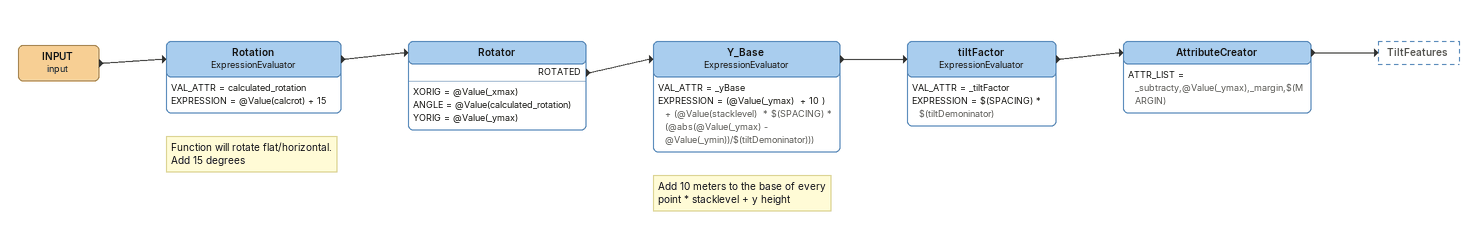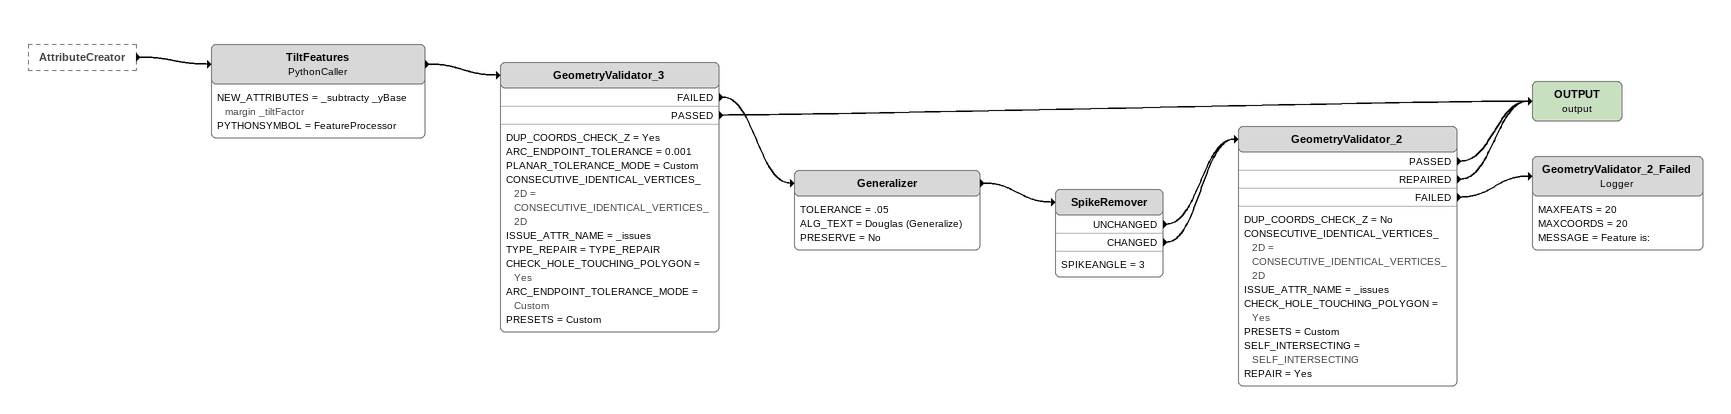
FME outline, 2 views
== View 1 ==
INPUT (input)
    -> Rotation
Note: Function will rotate flat/horizontal. Add 15 degrees
Rotation: ExpressionEvaluator
    VAL_ATTR = calculated_rotation
    EXPRESSION = @Value(calcrot) + 15
    -> Rotator
Rotator
    XORIG = @Value(_xmax)
    ANGLE = @Value(calculated_rotation)
    YORIG = @Value(_ymax)
    ROTATED -> Y_Base
Note: Add 10 meters to the base of every point * stacklevel + y height
Y_Base: ExpressionEvaluator
    VAL_ATTR = _yBase
    EXPRESSION = (@Value(_ymax)  + 10 ) + (@Value(stacklevel)  * $(SPACING) * (@abs(@Value(_ymax) - @Value(_ymin))/$(tiltDemoninator)))
    -> tiltFactor
tiltFactor: ExpressionEvaluator
    VAL_ATTR = _tiltFactor
    EXPRESSION = $(SPACING) * $(tiltDemoninator)
    -> AttributeCreator
AttributeCreator
    ATTR_LIST = _subtracty,@Value(_ymax),_margin,$(MARGIN)
    -> TiltFeatures

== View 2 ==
AttributeCreator [outside]
    -> TiltFeatures
TiltFeatures: PythonCaller
    NEW_ATTRIBUTES = _subtracty _yBase margin _tiltFactor
    PYTHONSYMBOL = FeatureProcessor
    -> GeometryValidator_3
GeometryValidator_3
    DUP_COORDS_CHECK_Z = Yes
    ARC_ENDPOINT_TOLERANCE = 0.001
    PLANAR_TOLERANCE_MODE = Custom
    CONSECUTIVE_IDENTICAL_VERTICES_2D = CONSECUTIVE_IDENTICAL_VERTICES_2D
    ISSUE_ATTR_NAME = _issues
    TYPE_REPAIR = TYPE_REPAIR
    CHECK_HOLE_TOUCHING_POLYGON = Yes
    ARC_ENDPOINT_TOLERANCE_MODE = Custom
    PRESETS = Custom
    FAILED -> Generalizer
    PASSED -> OUTPUT (output)
Generalizer
    TOLERANCE = .05
    ALG_TEXT = Douglas (Generalize)
    PRESERVE = No
    -> SpikeRemover
SpikeRemover
    SPIKEANGLE = 3
    UNCHANGED -> GeometryValidator_2
    CHANGED -> GeometryValidator_2
GeometryValidator_2
    DUP_COORDS_CHECK_Z = No
    CONSECUTIVE_IDENTICAL_VERTICES_2D = CONSECUTIVE_IDENTICAL_VERTICES_2D
    ISSUE_ATTR_NAME = _issues
    CHECK_HOLE_TOUCHING_POLYGON = Yes
    PRESETS = Custom
    SELF_INTERSECTING = SELF_INTERSECTING
    REPAIR = Yes
    PASSED -> OUTPUT (output)
    REPAIRED -> OUTPUT (output)
    FAILED -> GeometryValidator_2_Failed
OUTPUT (output)
GeometryValidator_2_Failed: Logger
    MAXFEATS = 20
    MAXCOORDS = 20
    MESSAGE = Feature is:
